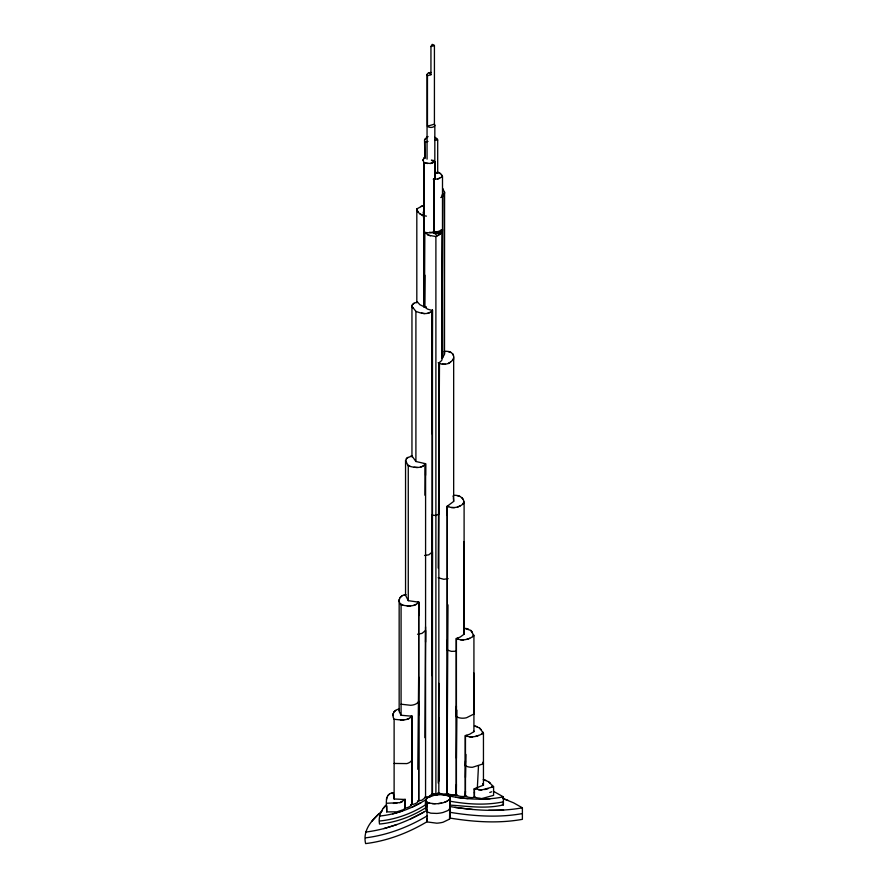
<?xml version="1.0" encoding="UTF-8"?>
<svg xmlns="http://www.w3.org/2000/svg" width="888" height="888" viewBox="0 0 888 888"><rect width="100%" height="100%" fill="white"/><g stroke="black" fill="none" stroke-linecap="round" stroke-linejoin="round"><path stroke-width="1.33" d="M382.206 810.977C372.549 818.969 362.36 829.858 365.612 843.6C387.357 840.925 408.314 832.922 427.05 821.7L427.05 810.178L425.774 807.836M393.44 792.618C383.549 793.65 386.968 805.527 386.691 811.898L396.925 811.832L403.541 809.601L405.128 808.002L405.128 799.355L399.9 802.641L386.691 803.252M411.81 804.55L411.81 716.205L401.076 715.251L401.076 604.817C396.781 600.699 400.532 594.727 405.872 594.605M399.422 709.046C394.117 709.379 391.231 714.762 394.117 719.269C400 719.813 407.714 721.456 411.932 716.061L411.932 804.406L410.389 806.027A9.568 5.528 0 0 1 406.848 807.758L405.028 808.113L405.028 799.478L394.117 798.978L393.24 792.673M418.659 800.943L418.759 602.042C414.641 607.403 406.826 606.082 401.076 604.817M418.659 701.553L418.659 602.164L408.269 600.665L405.55 595.326L405.55 460.572L406.981 458.019L412.065 455.899M401.076 704.206L410.6 705.283A9.202 5.317 0 0 0 415.051 704.351A9.013 5.206 0 0 0 417.26 703.074L418.759 701.431L418.759 800.821L417.26 802.463A9.013 5.206 0 0 1 413.697 804.195L410.6 804.672M423.276 216.883L423.276 214.141M423.887 306.316L424.076 162.937L423.065 159.995L424.919 157.054L423.731 158.097M424.187 307.07L424.153 232.29L426.44 232.689M424.919 158.208L424.531 140.06L428.005 136.497L426.251 137.618M379.509 821.012C395.826 819.435 411.677 813.608 425.496 804.861L425.496 799.899L428.049 797.457L434.51 795.171L442.435 794.505L447.608 795.359L450.216 797.224L450.316 806.271M438.85 781.229L438.85 363.037L441.647 360.528L442.524 357.82L442.413 229.459L440.781 230.469M444.5 354.046L444.577 192.685L442.879 188.567M464.102 503.041L464.102 634.21L460.25 637.018L456.41 638.505L456.41 795.093L454.501 795.37L447.197 793.905L447.197 506.138C452.791 509.102 459.762 507.414 464.102 503.041C464.202 497.646 458.585 494.738 453.779 495.371L452.869 496.248M447.297 793.939L447.297 506.182L453.668 501.42L453.335 497.469M475.469 797.135L472.549 797.591A9.568 5.528 0 0 1 467.976 797.113L465.234 796.159L465.234 735.497C471.228 738.494 478.022 736.274 483.449 733.133L479.442 727.927L474.47 725.951L477.3 726.684M465.467 796.247L465.467 735.586L469.674 734.243L473.926 731.657L473.926 635.73L470.795 630.425L464.147 628.205M493.584 786.713L493.584 795.348L481.607 798.634L474.248 797.302L474.248 788.666L481.607 789.987L493.584 786.713L488.367 781.629L483.25 779.597L486.047 780.419M474.436 797.369L474.436 788.733L483.449 785.147L483.449 733.133M427.05 818.259L426.784 821.544L427.539 821.988L436.785 823.187A20.757 11.977 0 0 0 443.079 822.221L449.561 819.102L449.85 796.691L450.149 805.127C467.665 806.138 485.88 809.157 503.407 804.872L503.407 796.869L493.517 791.341M432.123 433.855L432.456 310.023C428.738 315.717 421.079 313.331 415.906 311.377L411.988 306.382L412.365 304.717L414.097 303.208L417.471 302.009L419.846 304.673L423.465 306.46M432.123 675.679L432.456 551.848L428.837 554.811L424.553 555.466M434.088 231.923L434.221 179.11L435.031 178.643L435.031 162.005L433.533 160.462L432.023 160.262M441.969 357.764L442.346 229.581M424.775 306.782L424.908 275.158M425.552 475.346L425.596 463.714L415.906 461.494L411.965 455.933M425.552 642.113L425.596 630.48L421.944 633.41L417.515 634.243M432.123 515.129L435.897 515.506L438.794 514.13L439.116 438.65M439.116 717.693L438.794 793.117L435.897 794.494L432.123 794.127L432.123 310.467L427.517 309.102L424.264 306.782M444.577 192.685L442.868 196.226L441.88 357.775M424.841 232.445L424.464 306.682L425.963 306.948M424.908 495.238L425.097 463.769M424.908 737.717L425.552 626.873M425.496 804.861L425.774 799.833L425.851 804.606M431.957 553.246L432.19 515.151M438.228 568.076L439.493 362.593M438.228 783.094L438.85 683.372M447.297 515.44L447.341 506.16M503.407 796.869C481.729 801.242 459.129 798.923 437.862 793.461L438.173 792.795L442.324 794.172L446.942 794.061L447.996 604.85M453.668 501.42L453.668 359.141C455.078 353.38 449.15 350.372 444.2 351.493M418.659 615.761L418.759 602.042M418.659 715.151L418.759 701.431M417.804 769.319L418.659 677M447.297 640.07L447.197 650.016L451.37 651.359L456.41 651.215M447.197 793.905L447.297 783.949M456.41 758.219L456.876 710.089M411.81 723.609L411.932 716.061M411.81 767.787L411.932 760.239L410.389 761.86A9.568 5.528 0 0 1 406.848 763.591L394.117 763.447M425.741 808.524L425.774 799.833M456.41 706.015L456.221 716.727L458.941 717.715A9.013 5.206 0 0 0 461.949 718.181A9.202 5.317 0 0 0 466.622 717.704L473.926 714.019L473.748 672.904M466.622 796.003L463.525 796.481A9.013 5.206 0 0 1 458.941 796.014L456.221 795.026L456.41 784.304M465.467 777.5L465.911 754.423M423.11 160.706L423.143 159.341M444.444 193.628L444.5 191.653M449.561 819.102L450.305 808.135L448.029 810.522L443.079 812.453A20.757 11.977 0 0 1 436.785 813.43L430.813 813.186L426.784 811.776L427.539 802.463L425.863 800.987M425.929 809.09L425.707 800.421L425.763 807.947M401.076 715.251L399.323 711.821L399.2 709.745M449.561 809.345L450.305 798.379M465.467 760.827L465.234 765.833L467.976 766.788A9.568 5.528 0 0 0 472.549 767.265L481.818 764.302L483.449 763.458L482.761 762.259M465.234 796.159L465.467 791.153M474.436 789.599L474.47 788.722M477.344 787.878L478.488 765.778M426.329 809.612L426.784 802.019M434.143 232.079L438.594 231.457L442.424 229.526L440.925 233.444L435.897 236.519L428.882 235.309L423.854 231.846L425.263 233.466M450.216 797.224L450.216 818.114C473.992 821.977 498.545 823.653 522.388 819.335L522.388 807.814L513.641 802.863L503.13 798.545M450.371 817.315L450.038 818.503M423.143 212.154L424.009 215.618M405.028 800.066L405.128 799.355M405.028 804.384L405.028 803.795M405.672 594.66L405.55 595.326L404.406 595.015M386.424 799.389L386.813 797.346M386.813 805.993L386.691 811.898M425.496 807.902C411.677 816.649 395.826 822.477 379.509 824.053C378.266 817.215 380.719 810.544 385.503 805.66M474.436 792.462L474.436 793.051M424.531 140.06L425.097 138.817M434.11 231.912L441.647 232.589L442.457 230.802L440.714 230.58M438.173 362.748C443.534 365.923 451.559 364.069 453.668 357.875M462.881 504.062L463.936 501.798M456.221 795.026L456.221 638.439C461.483 641.003 467.898 639.993 472.583 636.674L473.582 634.52M481.818 733.976L482.761 731.923M491.663 787.456L492.574 785.514M427.461 75.724L430.946 74.714L430.946 46.531L432.167 44.4A3.896 2.253 0 0 1 434.421 45.521L434.421 124.176A3.896 2.253 0 0 1 432.689 127.195A3.896 2.253 0 0 1 427.461 126.196L427.461 75.724A3.896 2.253 0 0 1 429.193 72.705L431.168 72.472M432.456 310.023L432.456 793.672L428.837 796.636L424.553 797.291M434.621 174.492L435.997 172.749M405.983 462.57L405.55 460.572L408.269 465.911C413.797 467.521 421.645 469.197 425.596 463.714L425.552 797.302L421.944 800.177L417.515 801.009M383.272 808.402L386.469 804.794M442.868 357.076L444.444 354.479L444.5 352.503M371.595 821.544L378.721 813.996M426.04 799.233L427.184 798.035M448.895 800.177L450.038 798.978C444.211 804.217 434.787 804.761 427.539 802.463L429.57 803.163M452.569 360.239L453.668 359.141M444.377 352.059L445.01 351.437M440.781 197.569L443.612 195.416M387.756 795.637L389.488 794.116M412.365 304.717L414.097 303.208M406.204 458.807L407.969 457.32M400.033 597.535L401.831 596.059M393.85 711.921L395.671 710.456M416.816 302.841L416.816 208.924L422.144 206.016M441.88 196.925L442.868 196.226M472.583 636.674L473.926 635.73M437.207 171.995L440.837 173.882L442.502 176.723L437.573 178.988L433.255 179.243L435.431 179.321M441.602 357.997L442.502 357.42L442.224 356.654M448.14 363.603L450.338 362.204M379.509 816.05C395.959 814.463 411.921 808.546 425.829 799.7M365.612 832.078C387.357 829.392 408.314 821.4 427.05 810.178M427.05 815.939C408.314 827.161 387.357 835.164 365.612 837.839M439.971 234.31L437.407 235.853L434.321 233.122L429.659 232.201M424.042 307.181L424.076 162.937L430.314 163.47L435.031 162.005L435.031 178.643M434.865 231.491L430.314 232.867L425.086 232.523M410.3 819.058L423.72 812.22M411.677 807.359L421.156 802.586M433.821 179.298L433.821 232.978M457.464 507.07L460.25 505.849M406.848 719.413L409.379 718.37M413.697 605.416L416.25 604.384M420.557 467.099L423.143 466.078M429.071 796.902L431.568 795.926M444.511 802.286L447.008 801.309M427.439 313.42L430.047 312.41M399.9 802.641L402.519 801.642M489.776 792.485L491.663 791.785M466.622 639.415L469.674 638.317M448.14 578.621L443.867 579.298L438.173 577.766M446.942 794.061L448.14 793.639M475.469 736.485L478.488 735.453M437.573 178.988L439.649 178.322M420.635 206.571L423.632 205.605M383.86 828.615L396.914 824.508M392.751 813.874L402.142 811.099M430.946 46.531L434.421 45.521M427.461 126.196L434.421 124.176M484.659 789.61L487.923 788.777M456.832 794.616L449.062 796.059M503.407 801.831C485.692 805.538 467.277 804.295 449.583 801.131M522.388 807.814C498.545 812.132 473.992 810.444 450.216 806.593M522.388 813.575C498.545 817.892 473.992 816.205 450.216 812.354M430.314 163.47L432.456 163.137M428.027 141.436L424.93 141.913L424.93 158.242L424.653 157.631M434.609 140.415L437.695 139.938L437.695 172.905L434.865 173.349M433.178 794.26L438.05 793.506M434.51 795.171L437.684 794.682M438.395 803.529L441.569 803.041M448.251 794.338L443.401 794.582M393.395 803.418L396.925 803.185M490.043 798.812L478.81 798.556M488.722 810.289L503.596 810.089M400.421 719.857L403.929 719.868M407.004 605.827L410.6 605.894M478.477 789.887L481.607 789.987M441.847 229.859L442.524 229.881M442.324 364.124L445.454 364.247M440.892 794.483L443.9 794.616M432.179 803.596L435.187 803.718M451.37 507.481L454.501 507.614M434.321 233.122L440.925 233.444L433.1 232.334M460.417 639.726L463.525 639.893M469.452 736.763L472.549 736.94M414.052 467.221L417.515 467.477M455.677 797.246L468.02 798.634M454.867 807.403L472.416 809.445M425.363 163.181L427.938 163.492M426.44 216.117C422.322 215.773 417.449 213.453 416.816 208.924M426.062 307.004L423.654 305.905M421.445 313.064L424.553 313.631M465.689 628.36L468.52 629.126M456.92 495.515L459.74 496.303M448.163 351.548L450.971 352.358M392.019 793.051L393.062 793.35M410.578 456.288L412.11 456.787M438.439 231.502L441.647 232.589M427.517 234.776L430.458 235.786M446.509 795.038L448.54 795.748M502.997 798.623L508.08 800.41M434.876 137.307L437.695 139.938M438.617 172.439L440.193 173.338M419.846 213.764L422.122 215.063M407.348 464.79L410.212 466.433M400.333 603.674L403.063 605.25M432.456 793.672L433.3 794.161L429.481 797.069L429.459 796.347M502.297 804.151L503.407 804.872M488.367 781.629L490.476 783.283M431.368 160.106L434.265 162.448M449.75 804.595L450.371 805.793M479.442 727.927L481.174 729.681M424.064 463.68L424.919 464.568M417.438 602.231L418.059 602.897M470.795 630.425L472.483 632.256M410.689 716.316L411.211 716.894M436.441 138.217L437.418 139.338M429.193 72.705L430.946 74.714M403.851 799.577L404.384 800.177M461.838 497.624L463.192 499.489M482.55 783.605L483.449 785.147M441.414 174.514L442.224 175.957M411.988 306.382L412.976 308.18M417.06 210.012L418.093 212.066M437.418 172.305L437.695 172.905M442.058 356.454L442.391 357.342L442.346 309.035M441.88 195.06L442.246 195.859M452.736 353.69L453.435 355.533M473.582 712.82L473.926 714.019M473.659 730.724L473.926 731.657M463.936 632.966L464.102 634.21M475.535 788.477L475.602 789.155M466.533 735.364L466.589 736.008M399.2 599.322L399.323 601.398M457.52 638.217L457.564 638.971M448.507 505.672L448.529 506.693M393.073 713.608L393.095 715.628M463.98 541.769L464.091 634.099M442.502 176.723L442.479 357.997M435.897 236.519L435.897 794.494M434.831 125.319L434.831 175.18M427.05 74.581L427.05 159.141M415.906 311.377L415.906 461.494M411.954 305.561L411.954 456.188M408.269 465.911L408.269 600.665M399.156 600.31L399.156 710.744M394.117 719.269L394.117 798.978"/></g></svg>
